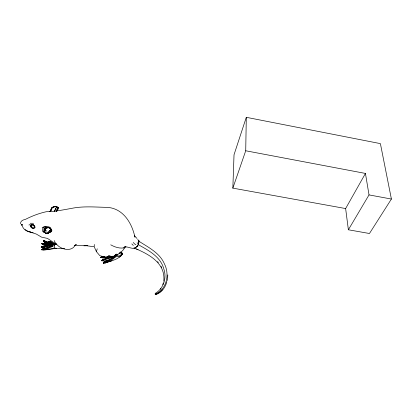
<?xml version="1.0" encoding="UTF-8"?>
<svg xmlns="http://www.w3.org/2000/svg" width="412" height="412" viewBox="0 0 412 412"><rect width="100%" height="100%" fill="white"/><g stroke="black" fill="none" stroke-linecap="round" stroke-linejoin="round"><path stroke-width="0.62" d="M163.76 281.18C165.887 262.815 148.145 253.771 133.895 247.983L135.151 247.767C137.896 246.561 139.029 243.683 138.973 240.763L138.53 240.134L138.339 240.685M245.722 150.771L246.299 117.312L380.394 143.613L391.4 199.042L369.461 233.506L348.377 229.778L345.632 208.56L365.444 173.431L245.722 150.771L232.842 188.13L345.632 208.56M94.302 244.491L94.235 246.834L96.423 251.634L99.843 255.677L105.657 257.309L112.692 256.243L106.275 257.139L112.687 256.583M21.754 224.628L21.522 224.906L21.295 224.427L21.769 225.307L21.754 224.628L22.176 224.458L22.346 224.962M232.842 188.13L234.026 154.768L246.299 117.312M55.069 243.961C54.786 243.214 54.085 247.535 54.678 248.467L56.511 248.369M116.096 254.559L118.774 256.609L119.789 255.445L121.19 254.652L121.725 253.54L121.756 252.793L120.737 251.995M167.401 280.49L167.808 274.876M54.853 243.863C51.078 244.707 47.056 244.517 43.42 243.363L42.436 243.291L41.751 243.842L42.364 243.765L45.413 245.042L48.642 245.382L47.323 246.252L46.886 245.794L45.675 245.748L43.116 244.816L43.42 243.363L45.732 244.069L51.459 244.414L53.102 244.11L44.815 241.041L43.584 240.799L43.358 241.092L44.414 242.297L47.91 244.424L49.054 243.853L48.946 244.234M43.44 243.755L43.481 243.307L42.076 243.415M50.81 245.691L52.654 245.779L48.477 247.056L47.262 247.998L42.657 247.751L41.241 247.154L41.952 246.747M41.241 247.154L41.689 246.546L42.786 246.299L46.942 246.041M44.97 229.232L46.046 230.694L45.742 233.151L46.154 233.63L47.416 233.269L47.838 233.728L48.796 232.363L47.694 233.707L47.401 233.043M103.567 260.559L103.515 260.966L101.486 260.729L103.355 259.478C107.764 258.216 112.826 257.716 116.302 254.436L117.358 254.343C114.454 258.247 109.314 260.235 104.895 261.646L103.567 262.511L103.35 263.098L105.302 262.902L111.776 260.827M32.373 224.751L33.3 224.998L34.016 225.73L34.531 226.785L34.51 228.155L34.824 227.506M41.586 247.164L41.648 246.788M48.503 227.712L46.211 228.063L44.872 230.447L44.259 230.38L44.589 231.451L43.996 232.368L42.39 230.941M46.35 241.937L44.249 240.984L43.378 241.066L46.226 242.817L49.054 243.853M124.903 246.53L124.553 248.142L122.848 250.372L118.96 253.813M49.909 243.106L48.724 241.499L50.614 241.834M105.302 262.902L103.314 263.031L105.148 261.697L105.714 261.965L109.453 260.405M138.272 244.064L138.715 241.123C148.356 247.38 159.753 252.819 164.501 264.035C169.713 274.382 166.901 288.961 155.695 293.936L155.463 294.688L155.051 293.869M162.812 284.702L163.286 282.941M43.044 249.224L43.178 248.73L45.166 248.565L49.389 246.963M121.988 254.024L121.622 255.378L119.604 257.176M44.259 230.38L44.656 230.473L46.041 227.985L48.4 227.63L50.341 228.485L51.66 230.463L51.325 231.647L48.086 233.027M50.187 211.423L50.903 210.609C50.676 207.215 53.9 206.185 56.701 206.649L58.267 207.555L57.731 209.435L56.635 211.006M56.006 244.151L55.867 244.635L54.662 244.486L53.091 244.924M96.423 251.634L97.227 248.822M58.267 207.555L57.876 209.595L56.794 211.15M42.179 227.645C45.315 225.199 50.779 226.193 51.897 230.39L51.531 231.616L48.158 233.012M43.116 244.816L42.168 243.935L42.276 243.569L43.105 243.693M42.534 244.12L42.719 243.538M41.936 243.58L45.433 244.507L45.562 244.089M166.803 281.741C165.449 287.561 161.329 292.947 155.463 294.688M42.436 243.291L42.364 243.765M56.053 211.377L58.077 207.648L56.758 210.475M137.433 246.227L138.138 244.589C148.686 250.475 160.917 256.8 164.017 269.597C166.87 278.383 163.291 288.786 155.288 293.37M56.413 211.305L57.242 209.394M47.622 233.305L45.886 233.403L49.857 230.885L50.676 229.041L49.589 227.089M42.276 243.569L41.787 243.878L42.168 243.935M56.501 244.11C60.703 249.615 71.884 252.412 75.442 244.743M31.611 224.895L30.771 225.74L31.158 227.125L31.873 228.001L33.666 228.49L34.639 227.357M44.475 230.36L44.779 231.446L44.161 232.224M54.214 211.691L56.701 206.649M121.246 255.296C117.363 260.07 110.591 260.791 105.132 262.954M64.741 248.596L54.678 248.467C50.676 248.348 46.309 250.707 42.482 249.657L41.597 249.785L43.136 250.027L43.178 248.73L41.844 249.27L41.571 249.76L41.818 249.605C46.53 250.032 50.558 247.38 54.559 245.331M41.612 249.775L42.266 249.075L45.145 248.627L52.654 245.779M54.317 211.474L56.645 206.845M348.377 229.778L369.023 194.907L365.444 173.431M44.8 228.207L44.192 229.196L44.779 231.446M43.358 241.092L43.584 240.799L44.985 241.035L49.816 243.044M31.219 225.276L30.9 225.771L31.291 227.038M30.668 226.023L30.375 226.034L31.111 227.156L30.612 225.508L31.333 224.751L33.181 225.004L33.964 225.786M44.522 227.882L43.821 228.964L44.47 231.338M51.474 208.796L52.041 207.921M51.32 208.611L52.195 207.293M31.07 225.168L30.746 225.632L30.849 225.137L30.318 225.508L30.612 225.508M50.341 228.485L48.42 227.403L46.026 227.743L45.722 227.455L46.051 226.894L45.485 226.363M50.233 210.393L50.934 209.425M119.434 252.777L120.531 252.814L118.677 253.787M49.301 241.324L48.673 241.597M103.35 263.047L104.962 262.14M108.577 258.659L102.197 260.235L101.507 260.765L101.944 260.611M160.258 289.209L160.958 288.374M122.024 254.74L122.421 254.297L122.266 253.385L121.427 252.834L120.531 252.814M162.338 289.785L159.779 292.247L155.319 294.621M101.573 260.806L103.144 260.013L103.515 260.966L108.969 260.054C111.235 258.53 113.872 257.824 115.988 255.981L114.32 256.382L110.746 258.288M43.698 232.09L44.007 231.817L44.46 232.049L43.08 230.947L42.647 229.494L42.796 228.099L43.78 227.285L45.675 226.832L46.206 227.192L45.923 227.769L46.211 228.063M41.607 249.713L42.802 249.25M43.414 241.092L43.718 240.799M48.482 247.282L47.282 248.266L47.262 247.998M30.709 225.034L30.076 225.508L31.317 224.525L33.279 224.823L34.979 226.729L35.092 227.553M103.35 263.098L111.781 260.24L114.412 257.84L116.184 256.676L118.007 256.12M48.698 241.478L50.527 241.494L51.861 242.38M121.282 252.654L121.545 252.463M101.929 257.521L100.811 257.479L101.867 256.928L101.929 257.521L102.768 258.067L107.609 258L108.284 258.607L114.206 256.068L115.602 255.09L114.685 255.332M34.196 227.764L32.965 228.109L31.214 226.214M137.551 246.082L134.956 248.142C131.5 249.152 128.364 246.453 124.924 246.989L123.981 247.586M28.943 224.993L29.649 224.509M109.129 260.302L112.352 258.406M31.43 224.87L33.3 224.998M123.698 248.034L125.99 246.577L124.924 246.989M49.661 211.634L51.093 210.753L52.324 207.483L54.636 206.86M104.107 262.181L103.546 262.588M108.227 258.401L110.354 257.181M21.924 224.911L22.32 224.684M74.284 245.588L76.637 244.414M104.524 256.558L101.646 256.691L100.822 257.541M41.689 246.546L41.185 247.102L42.385 247.226M47.715 246.252L52.7 244.841L45.433 244.507M41.818 249.605L42.266 249.075M105.673 256.975L101.661 256.923L100.755 257.485L107.892 257.186M111.039 259.009L104.895 261.646L104.715 262.212L105.173 262.14M48.487 247.89L43.631 249.234M102.202 259.967L102.918 259.73M55.934 248.055L54.678 248.467L53.73 247.921M54.806 248.235L52.942 248.843L43.075 250.022M121.715 254.122L122.276 253.941L122.22 253.092L121.375 252.623L120.505 252.685M52.7 244.841L48.467 245.856L42.74 246.325L42.657 247.751L42.786 246.299L41.252 247.076M52.092 207.349L54.508 206.716L56.753 206.711L58.437 207.674M105.966 258.89L103.237 259.503M124.28 247.792C119.588 248.776 114.804 247.087 110.74 244.816M54.662 244.486L56.398 244.208M46.834 246.613L41.664 246.778M102.413 256.614L101.12 256.975L100.811 257.479M87.787 245.634L84.939 245.815L75.211 245.222M30.246 223.268L33.47 223.289M104.499 256.532L102.794 256.449M87.648 245.48L83.96 245.398L93.761 246.711M109.149 256.604L110.313 256.635M32.769 228.289L33.599 228.32L34.464 227.264L34.016 225.73M43.105 247.349L45.042 247.488M33.145 232.512C28.593 232.286 23.329 230.452 22.181 225.503M108.289 255.533L110.081 255.749M43.528 240.891L51.521 243.986M48.503 227.336L49.852 227.63L50.341 228.516M49.857 230.885L50.552 230.988M47.838 233.728L47.504 233.671M49.378 232.291L48.626 232.162L50.475 231.827L51.531 230.329L50.851 229.309M369.023 194.907L391.4 199.042M30.344 231.843L27.81 231.214L25.086 229.587M49.461 230.565L50.254 230.792M48.709 241.561L49.038 241.659M29.231 231.735L36.302 234.052L41.602 237.168L47.468 238.399L53.241 242.225L56.671 243.878M46.896 242.174L47.782 242.467M50.841 241.957L54.219 243.652L55.234 243.677L53.637 244.125L50.043 241.942L48.652 241.504L51.897 243.811M136.48 248.977L138.072 249.713M52.705 243.157L53.73 243.672M50.676 229.041L51.387 229.633M120.5 252.129L121.756 252.793M116.761 254.013L118.651 255.038M50.831 242.982L51.624 243.42M135.939 244.733L134.616 243.956L133.287 242.493M50.285 241.617L51.943 242.689M120.371 252.705L121.725 253.54M115.375 254.472L116.668 255.425M115.643 254.297L116.436 254.889M44.769 229.747L46.046 230.694M21.295 224.427L21.635 224.7M49.435 241.932L50.264 242.637M21.692 224.741L21.779 224.777M137.634 239.573L138.973 240.763M43.08 230.947L46.154 233.63M33.192 225.065L33.923 225.802M137.103 242.776L138.422 244.151M131.835 243.899L133.318 245.464M136.985 238.44L134.436 235.777L134.915 237.137C131.989 223.206 123.317 208.611 107.614 207.38C95.615 207.164 83.394 205.928 71.57 208.384C63.154 209.888 54.806 211.608 46.252 211.732C38.862 213.39 32.007 216.001 25.328 219.426C23.139 219.771 19.961 221.12 20.718 223.886M157.631 261.63L158.352 262.501M161.056 266.399L161.695 267.476M155.695 293.936L155.427 293.416M104.205 262.315L104.437 262.722M103.736 262.583L103.881 262.856M54.219 240.551L55.285 242.73M122.276 253.941L122.421 254.297M103.355 259.478L103.489 259.905M102.011 260.312L102.099 260.683M42.462 249.219L42.482 249.657M42.003 249.373L42.014 249.657M44.481 241.818L44.414 242.297L44.985 241.035L44.481 241.818"/></g></svg>
